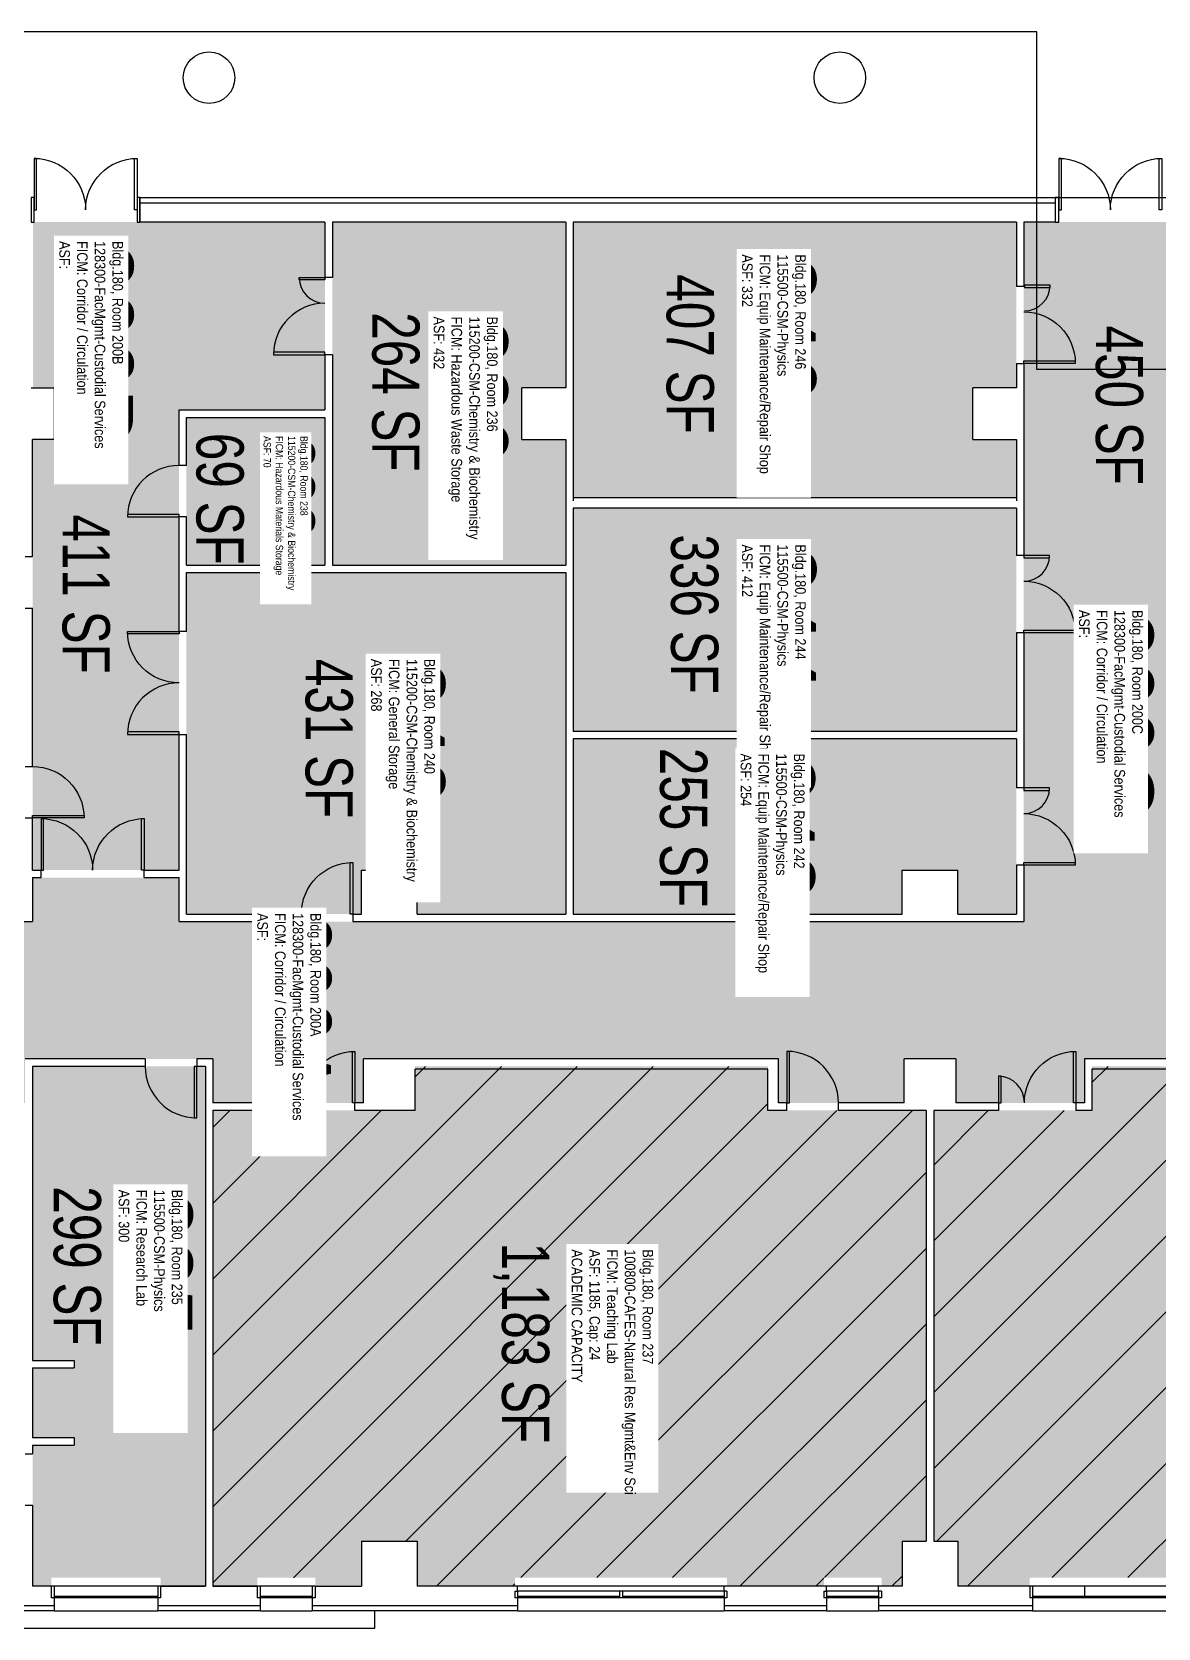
# Model space of a CAD drawing. Header units: inches. Extents: x 69211883 to 69217631, y 27675792 to 27679139.
# Drawn here: x 69216091 to 69216879, y 27677817 to 27678933 of the extents above; entities that cross this region are included whole.
import ezdxf
from ezdxf.enums import TextEntityAlignment as Align

# ---------------------------------------------------------------- set-up
doc = ezdxf.new("R2010")
doc.units = ezdxf.units.IN
doc.header["$LTSCALE"] = 0.25
doc.header["$MEASUREMENT"] = 0
doc.layers.get('0').update_dxf_attribs({"linetype": 'CONTINUOUS'})
for name, color, linetype in [('A-DOOR', 2, 'CONTINUOUS'), ('A-FLOR', 3, 'CONTINUOUS'), ('A-GLAZ', 1, 'CONTINUOUS'), ('A-IDEN-RNUM', 7, 'CONTINUOUS'), ('A-IDEN-SNUM', 4, 'CONTINUOUS'), ('A-IDEN-VNUM', 4, 'CONTINUOUS'), ('A-WALL', 5, 'CONTINUOUS'), ('AREA-TEXT', 3, 'CONTINUOUS'), ('Rooms-Capacity', 4, 'CONTINUOUS'), ('Rooms-Category-Color', 7, 'CONTINUOUS'), ('Rooms-College-Color', 7, 'CONTINUOUS'), ('Rooms-Department-Color', 7, 'CONTINUOUS'), ('Rooms-Division-Color', 7, 'CONTINUOUS'), ('Rooms-Information', 7, 'CONTINUOUS')]:
    doc.layers.add(name, color=color, linetype=linetype)
doc.styles.add('CP_AREA', font='arial.ttf', dxfattribs={"height": 15})
doc.styles.add('CP_ROOMSNUMBER', font='arial.ttf', dxfattribs={"height": 1})
doc.styles.add('CP_ROOMVNUMBER', font='arial.ttf', dxfattribs={"width": 0.85, "height": 0.075})
pattern_1 = [(45, (0, 0), (-26.516504294, 26.516504294), [])]

# ---------------------------------------------------------------- blocks, each defined once
blk = doc.blocks.new('Z08D36')
at = {"linetype": 'Continuous', "lineweight": -3}
blk.add_lwpolyline([(-18, 0), (-16.25, 0), (-16.25, 36), (-18, 36)], close=True, dxfattribs=at)
blk.add_arc((-18, 0), 36, 0, 90)
blk = doc.blocks.new('Z08DD72')
at = {"linetype": 'Continuous', "lineweight": -3}
for points in [[(-36, 0), (-34.25, 0), (-34.25, 36), (-36, 36)], [(36, 0), (34.25, 0), (34.25, 36), (36, 36)]]:
    blk.add_lwpolyline(points, close=True, dxfattribs=at)
for centre, start, end in [((-36, 0), 0, 90), ((36, 0), 90, 180)]:
    blk.add_arc(centre, 36, start, end)

msp = doc.modelspace()

# ---------------------------------------------------------------- hatches: boundary and pattern name
at = {"layer": 'Rooms-Capacity'}
h = msp.add_hatch(dxfattribs=at)
h.set_pattern_fill('ANSI31', color=256, scale=300, style=0)
h.set_pattern_definition(pattern_1)
h.paths.add_polyline_path([(69216429, 27677846.4), (69216360.7, 27677846.4), (69216360.7, 27677877.9), (69216321.7, 27677877.9), (69216321.7, 27677846.4), (69216289.4, 27677846.4), (69216289.4, 27677852.3), (69216249, 27677852.3), (69216249, 27677846.4), (69216217.8, 27677846.4), (69216217.8, 27678179), (69216359.2, 27678179), (69216359.2, 27678209.8), (69216605.9, 27678209.8), (69216605.9, 27678179), (69216716.6, 27678179), (69216716.6, 27677877.9), (69216699.7, 27677877.9), (69216699.7, 27677846.4), (69216685.4, 27677846.4), (69216685.4, 27677852.4), (69216645, 27677852.4), (69216645, 27677846.4), (69216577.4, 27677846.4), (69216577.4, 27677852.4), (69216429, 27677852.4)])
h = msp.add_hatch(dxfattribs=at)
h.set_pattern_fill('ANSI31', color=256, scale=300, style=0)
h.set_pattern_definition(pattern_1)
h.paths.add_polyline_path([(69217079.4, 27677852.4), (69217079.4, 27677877.9), (69217115.2, 27677877.9), (69217115.2, 27677846.4), (69217220.6, 27677846.4), (69217220.6, 27678179), (69217079.2, 27678179), (69217079.2, 27678209.8), (69216832.4, 27678209.8), (69216832.4, 27678179), (69216721.8, 27678179), (69216721.8, 27677877.9), (69216738.7, 27677877.9), (69216738.7, 27677846.4), (69216789, 27677846.4), (69216789, 27677852.4), (69216937.4, 27677852.4), (69216937.4, 27677846.4), (69217005, 27677846.4), (69217005, 27677852.4)])
at = {"layer": 'Rooms-Category-Color', "true_color": 0xadadad}
for points in [[(69216092.2, 27678800.1), (69216092.2, 27678684.1), (69216107.2, 27678684.1), (69216107.2, 27678648.1), (69216091.8, 27678648.1), (69216091.8, 27678347), (69216194.2, 27678347), (69216194.2, 27678668.8), (69216296.2, 27678668.8), (69216296.2, 27678800.1)], [(69216784.8, 27678311), (69216784.8, 27678800.1), (69216935.9, 27678800.1), (69216935.9, 27678684.1), (69216905.6, 27678684.1), (69216905.6, 27678533), (69216935.9, 27678533), (69216935.9, 27678459.3), (69216905.6, 27678459.3), (69216905.6, 27678311)], [(69217598.6, 27678311), (69217407.6, 27678311), (69217407.6, 27678341.8), (69217288.8, 27678341.8), (69217288.8, 27678311), (69216194.2, 27678311), (69216194.2, 27678341.8), (69216091.8, 27678341.8), (69216091.8, 27678311), (69215567.2, 27678311), (69215567.2, 27678341.8), (69215477.2, 27678341.8), (69215477.2, 27678311), (69215460.1, 27678311), (69215460.1, 27678215), (69215603.2, 27678215), (69215603.2, 27678184.3), (69215693.2, 27678184.3), (69215693.2, 27678215), (69215983.2, 27678215), (69215983.2, 27678184.3), (69216086.6, 27678184.3), (69216086.6, 27678215), (69216217.8, 27678215), (69216217.8, 27678184.3), (69216323.2, 27678184.3), (69216323.2, 27678215), (69216613.2, 27678215), (69216613.2, 27678184.3), (69216701.2, 27678184.3), (69216701.2, 27678215), (69216737.2, 27678215), (69216737.2, 27678184.3), (69216827.2, 27678184.3), (69216827.2, 27678215), (69217115.2, 27678215), (69217115.2, 27678184.3), (69217327.8, 27678184.3), (69217327.8, 27678215), (69217495.2, 27678215), (69217495.2, 27678184.3), (69217571.2, 27678184.3), (69217571.2, 27678215), (69217598.6, 27678215)]]:
    msp.add_hatch(color=253, dxfattribs=at).paths.add_polyline_path(points)
at = {"layer": 'Rooms-Category-Color', "true_color": 0xe3c5e1}
for points in [[(69216464.6, 27678648.1), (69216433.8, 27678648.1), (69216433.8, 27678684.1), (69216464.6, 27678684.1), (69216464.6, 27678800.1), (69216301.4, 27678800.1), (69216301.4, 27678560.3), (69216464.6, 27678560.3), (69216464.6, 27678648.1)], [(69216779.6, 27678800.1), (69216469.8, 27678800.1), (69216469.8, 27678607.3), (69216779.6, 27678607.3), (69216779.6, 27678648.1), (69216749.2, 27678648.1), (69216749.2, 27678684.1), (69216779.6, 27678684.1)], [(69216199.4, 27678663.5), (69216199.4, 27678560.3), (69216296.2, 27678560.3), (69216296.2, 27678663.5)], [(69216779.6, 27678600), (69216469.8, 27678600), (69216469.8, 27678444), (69216779.6, 27678444)], [(69216199.4, 27678555), (69216199.4, 27678316.3), (69216321.7, 27678316.3), (69216321.7, 27678347), (69216360.7, 27678347), (69216360.7, 27678316.3), (69216464.6, 27678316.3), (69216464.6, 27678555)], [(69216779.6, 27678438.8), (69216469.8, 27678438.8), (69216469.8, 27678316.3), (69216699.7, 27678316.3), (69216699.7, 27678347), (69216738.7, 27678347), (69216738.7, 27678316.3), (69216779.6, 27678316.3)]]:
    msp.add_hatch(color=254, dxfattribs=at).paths.add_polyline_path(points)
at = {"layer": 'Rooms-Category-Color', "true_color": 0xe3f498}
for points in [[(69216181.4, 27677846.4), (69216212.6, 27677846.4), (69216212.6, 27678209.8), (69216091.8, 27678209.8), (69216091.8, 27678004.3), (69216120.8, 27678004.3), (69216120.8, 27677999), (69216091.8, 27677999), (69216091.8, 27677950.3), (69216120.8, 27677950.3), (69216120.8, 27677945), (69216091.8, 27677945), (69216091.8, 27677846.4), (69216105, 27677846.4), (69216105, 27677852.4), (69216181.4, 27677852.4)], [(69216429, 27677846.4), (69216360.7, 27677846.4), (69216360.7, 27677877.9), (69216321.7, 27677877.9), (69216321.7, 27677846.4), (69216289.4, 27677846.4), (69216289.4, 27677852.3), (69216249, 27677852.3), (69216249, 27677846.4), (69216217.8, 27677846.4), (69216217.8, 27678179), (69216359.2, 27678179), (69216359.2, 27678209.8), (69216605.9, 27678209.8), (69216605.9, 27678179), (69216716.6, 27678179), (69216716.6, 27677877.9), (69216699.7, 27677877.9), (69216699.7, 27677846.4), (69216685.4, 27677846.4), (69216685.4, 27677852.4), (69216645, 27677852.4), (69216645, 27677846.4), (69216577.4, 27677846.4), (69216577.4, 27677852.4), (69216429, 27677852.4)], [(69217079.4, 27677852.4), (69217079.4, 27677877.9), (69217115.2, 27677877.9), (69217115.2, 27677846.4), (69217220.6, 27677846.4), (69217220.6, 27678179), (69217079.2, 27678179), (69217079.2, 27678209.8), (69216832.4, 27678209.8), (69216832.4, 27678179), (69216721.8, 27678179), (69216721.8, 27677877.9), (69216738.7, 27677877.9), (69216738.7, 27677846.4), (69216789, 27677846.4), (69216789, 27677852.4), (69216937.4, 27677852.4), (69216937.4, 27677846.4), (69217005, 27677846.4), (69217005, 27677852.4)]]:
    msp.add_hatch(color=61, dxfattribs=at).paths.add_polyline_path(points)
at = {"layer": 'Rooms-College-Color', "true_color": 0xadadad}
for points in [[(69216092.2, 27678800.1), (69216092.2, 27678684.1), (69216107.2, 27678684.1), (69216107.2, 27678648.1), (69216091.8, 27678648.1), (69216091.8, 27678347), (69216194.2, 27678347), (69216194.2, 27678668.8), (69216296.2, 27678668.8), (69216296.2, 27678800.1)], [(69216784.8, 27678311), (69216784.8, 27678800.1), (69216935.9, 27678800.1), (69216935.9, 27678684.1), (69216905.6, 27678684.1), (69216905.6, 27678533), (69216935.9, 27678533), (69216935.9, 27678459.3), (69216905.6, 27678459.3), (69216905.6, 27678311)], [(69217598.6, 27678311), (69217407.6, 27678311), (69217407.6, 27678341.8), (69217288.8, 27678341.8), (69217288.8, 27678311), (69216194.2, 27678311), (69216194.2, 27678341.8), (69216091.8, 27678341.8), (69216091.8, 27678311), (69215567.2, 27678311), (69215567.2, 27678341.8), (69215477.2, 27678341.8), (69215477.2, 27678311), (69215460.1, 27678311), (69215460.1, 27678215), (69215603.2, 27678215), (69215603.2, 27678184.3), (69215693.2, 27678184.3), (69215693.2, 27678215), (69215983.2, 27678215), (69215983.2, 27678184.3), (69216086.6, 27678184.3), (69216086.6, 27678215), (69216217.8, 27678215), (69216217.8, 27678184.3), (69216323.2, 27678184.3), (69216323.2, 27678215), (69216613.2, 27678215), (69216613.2, 27678184.3), (69216701.2, 27678184.3), (69216701.2, 27678215), (69216737.2, 27678215), (69216737.2, 27678184.3), (69216827.2, 27678184.3), (69216827.2, 27678215), (69217115.2, 27678215), (69217115.2, 27678184.3), (69217327.8, 27678184.3), (69217327.8, 27678215), (69217495.2, 27678215), (69217495.2, 27678184.3), (69217571.2, 27678184.3), (69217571.2, 27678215), (69217598.6, 27678215)]]:
    msp.add_hatch(color=253, dxfattribs=at).paths.add_polyline_path(points)
at = {"layer": 'Rooms-College-Color', "true_color": 0xffe090}
for points in [[(69216464.6, 27678648.1), (69216433.8, 27678648.1), (69216433.8, 27678684.1), (69216464.6, 27678684.1), (69216464.6, 27678800.1), (69216301.4, 27678800.1), (69216301.4, 27678560.3), (69216464.6, 27678560.3), (69216464.6, 27678648.1)], [(69216779.6, 27678800.1), (69216469.8, 27678800.1), (69216469.8, 27678607.3), (69216779.6, 27678607.3), (69216779.6, 27678648.1), (69216749.2, 27678648.1), (69216749.2, 27678684.1), (69216779.6, 27678684.1)], [(69216199.4, 27678663.5), (69216199.4, 27678560.3), (69216296.2, 27678560.3), (69216296.2, 27678663.5)], [(69216779.6, 27678600), (69216469.8, 27678600), (69216469.8, 27678444), (69216779.6, 27678444)], [(69216199.4, 27678555), (69216199.4, 27678316.3), (69216321.7, 27678316.3), (69216321.7, 27678347), (69216360.7, 27678347), (69216360.7, 27678316.3), (69216464.6, 27678316.3), (69216464.6, 27678555)], [(69216779.6, 27678438.8), (69216469.8, 27678438.8), (69216469.8, 27678316.3), (69216699.7, 27678316.3), (69216699.7, 27678347), (69216738.7, 27678347), (69216738.7, 27678316.3), (69216779.6, 27678316.3)], [(69216181.4, 27677846.4), (69216212.6, 27677846.4), (69216212.6, 27678209.8), (69216091.8, 27678209.8), (69216091.8, 27678004.3), (69216120.8, 27678004.3), (69216120.8, 27677999), (69216091.8, 27677999), (69216091.8, 27677950.3), (69216120.8, 27677950.3), (69216120.8, 27677945), (69216091.8, 27677945), (69216091.8, 27677846.4), (69216105, 27677846.4), (69216105, 27677852.4), (69216181.4, 27677852.4)]]:
    msp.add_hatch(color=41, dxfattribs=at).paths.add_polyline_path(points)
at = {"layer": 'Rooms-College-Color', "true_color": 0xe3c5e1}
for points in [[(69216429, 27677846.4), (69216360.7, 27677846.4), (69216360.7, 27677877.9), (69216321.7, 27677877.9), (69216321.7, 27677846.4), (69216289.4, 27677846.4), (69216289.4, 27677852.3), (69216249, 27677852.3), (69216249, 27677846.4), (69216217.8, 27677846.4), (69216217.8, 27678179), (69216359.2, 27678179), (69216359.2, 27678209.8), (69216605.9, 27678209.8), (69216605.9, 27678179), (69216716.6, 27678179), (69216716.6, 27677877.9), (69216699.7, 27677877.9), (69216699.7, 27677846.4), (69216685.4, 27677846.4), (69216685.4, 27677852.4), (69216645, 27677852.4), (69216645, 27677846.4), (69216577.4, 27677846.4), (69216577.4, 27677852.4), (69216429, 27677852.4)], [(69217079.4, 27677852.4), (69217079.4, 27677877.9), (69217115.2, 27677877.9), (69217115.2, 27677846.4), (69217220.6, 27677846.4), (69217220.6, 27678179), (69217079.2, 27678179), (69217079.2, 27678209.8), (69216832.4, 27678209.8), (69216832.4, 27678179), (69216721.8, 27678179), (69216721.8, 27677877.9), (69216738.7, 27677877.9), (69216738.7, 27677846.4), (69216789, 27677846.4), (69216789, 27677852.4), (69216937.4, 27677852.4), (69216937.4, 27677846.4), (69217005, 27677846.4), (69217005, 27677852.4)]]:
    msp.add_hatch(color=254, dxfattribs=at).paths.add_polyline_path(points)
at = {"layer": 'Rooms-Department-Color', "true_color": 0xacacac}
for points in [[(69216092.2, 27678800.1), (69216092.2, 27678684.1), (69216107.2, 27678684.1), (69216107.2, 27678648.1), (69216091.8, 27678648.1), (69216091.8, 27678347), (69216194.2, 27678347), (69216194.2, 27678668.8), (69216296.2, 27678668.8), (69216296.2, 27678800.1)], [(69216784.8, 27678311), (69216784.8, 27678800.1), (69216935.9, 27678800.1), (69216935.9, 27678684.1), (69216905.6, 27678684.1), (69216905.6, 27678533), (69216935.9, 27678533), (69216935.9, 27678459.3), (69216905.6, 27678459.3), (69216905.6, 27678311)], [(69217598.6, 27678311), (69217407.6, 27678311), (69217407.6, 27678341.8), (69217288.8, 27678341.8), (69217288.8, 27678311), (69216194.2, 27678311), (69216194.2, 27678341.8), (69216091.8, 27678341.8), (69216091.8, 27678311), (69215567.2, 27678311), (69215567.2, 27678341.8), (69215477.2, 27678341.8), (69215477.2, 27678311), (69215460.1, 27678311), (69215460.1, 27678215), (69215603.2, 27678215), (69215603.2, 27678184.3), (69215693.2, 27678184.3), (69215693.2, 27678215), (69215983.2, 27678215), (69215983.2, 27678184.3), (69216086.6, 27678184.3), (69216086.6, 27678215), (69216217.8, 27678215), (69216217.8, 27678184.3), (69216323.2, 27678184.3), (69216323.2, 27678215), (69216613.2, 27678215), (69216613.2, 27678184.3), (69216701.2, 27678184.3), (69216701.2, 27678215), (69216737.2, 27678215), (69216737.2, 27678184.3), (69216827.2, 27678184.3), (69216827.2, 27678215), (69217115.2, 27678215), (69217115.2, 27678184.3), (69217327.8, 27678184.3), (69217327.8, 27678215), (69217495.2, 27678215), (69217495.2, 27678184.3), (69217571.2, 27678184.3), (69217571.2, 27678215), (69217598.6, 27678215)]]:
    msp.add_hatch(color=253, dxfattribs=at).paths.add_polyline_path(points)
at = {"layer": 'Rooms-Department-Color', "true_color": 0xffe090}
for points in [[(69216464.6, 27678648.1), (69216433.8, 27678648.1), (69216433.8, 27678684.1), (69216464.6, 27678684.1), (69216464.6, 27678800.1), (69216301.4, 27678800.1), (69216301.4, 27678560.3), (69216464.6, 27678560.3), (69216464.6, 27678648.1)], [(69216779.6, 27678800.1), (69216469.8, 27678800.1), (69216469.8, 27678607.3), (69216779.6, 27678607.3), (69216779.6, 27678648.1), (69216749.2, 27678648.1), (69216749.2, 27678684.1), (69216779.6, 27678684.1)], [(69216199.4, 27678663.5), (69216199.4, 27678560.3), (69216296.2, 27678560.3), (69216296.2, 27678663.5)], [(69216779.6, 27678600), (69216469.8, 27678600), (69216469.8, 27678444), (69216779.6, 27678444)], [(69216199.4, 27678555), (69216199.4, 27678316.3), (69216321.7, 27678316.3), (69216321.7, 27678347), (69216360.7, 27678347), (69216360.7, 27678316.3), (69216464.6, 27678316.3), (69216464.6, 27678555)], [(69216779.6, 27678438.8), (69216469.8, 27678438.8), (69216469.8, 27678316.3), (69216699.7, 27678316.3), (69216699.7, 27678347), (69216738.7, 27678347), (69216738.7, 27678316.3), (69216779.6, 27678316.3)], [(69216181.4, 27677846.4), (69216212.6, 27677846.4), (69216212.6, 27678209.8), (69216091.8, 27678209.8), (69216091.8, 27678004.3), (69216120.8, 27678004.3), (69216120.8, 27677999), (69216091.8, 27677999), (69216091.8, 27677950.3), (69216120.8, 27677950.3), (69216120.8, 27677945), (69216091.8, 27677945), (69216091.8, 27677846.4), (69216105, 27677846.4), (69216105, 27677852.4), (69216181.4, 27677852.4)]]:
    msp.add_hatch(color=41, dxfattribs=at).paths.add_polyline_path(points)
at = {"layer": 'Rooms-Department-Color', "true_color": 0xe3c5e1}
for points in [[(69216429, 27677846.4), (69216360.7, 27677846.4), (69216360.7, 27677877.9), (69216321.7, 27677877.9), (69216321.7, 27677846.4), (69216289.4, 27677846.4), (69216289.4, 27677852.3), (69216249, 27677852.3), (69216249, 27677846.4), (69216217.8, 27677846.4), (69216217.8, 27678179), (69216359.2, 27678179), (69216359.2, 27678209.8), (69216605.9, 27678209.8), (69216605.9, 27678179), (69216716.6, 27678179), (69216716.6, 27677877.9), (69216699.7, 27677877.9), (69216699.7, 27677846.4), (69216685.4, 27677846.4), (69216685.4, 27677852.4), (69216645, 27677852.4), (69216645, 27677846.4), (69216577.4, 27677846.4), (69216577.4, 27677852.4), (69216429, 27677852.4)], [(69217079.4, 27677852.4), (69217079.4, 27677877.9), (69217115.2, 27677877.9), (69217115.2, 27677846.4), (69217220.6, 27677846.4), (69217220.6, 27678179), (69217079.2, 27678179), (69217079.2, 27678209.8), (69216832.4, 27678209.8), (69216832.4, 27678179), (69216721.8, 27678179), (69216721.8, 27677877.9), (69216738.7, 27677877.9), (69216738.7, 27677846.4), (69216789, 27677846.4), (69216789, 27677852.4), (69216937.4, 27677852.4), (69216937.4, 27677846.4), (69217005, 27677846.4), (69217005, 27677852.4)]]:
    msp.add_hatch(color=254, dxfattribs=at).paths.add_polyline_path(points)
at = {"layer": 'Rooms-Division-Color', "true_color": 0xadadad}
for points in [[(69216092.2, 27678800.1), (69216092.2, 27678684.1), (69216107.2, 27678684.1), (69216107.2, 27678648.1), (69216091.8, 27678648.1), (69216091.8, 27678347), (69216194.2, 27678347), (69216194.2, 27678668.8), (69216296.2, 27678668.8), (69216296.2, 27678800.1)], [(69216784.8, 27678311), (69216784.8, 27678800.1), (69216935.9, 27678800.1), (69216935.9, 27678684.1), (69216905.6, 27678684.1), (69216905.6, 27678533), (69216935.9, 27678533), (69216935.9, 27678459.3), (69216905.6, 27678459.3), (69216905.6, 27678311)], [(69217598.6, 27678311), (69217407.6, 27678311), (69217407.6, 27678341.8), (69217288.8, 27678341.8), (69217288.8, 27678311), (69216194.2, 27678311), (69216194.2, 27678341.8), (69216091.8, 27678341.8), (69216091.8, 27678311), (69215567.2, 27678311), (69215567.2, 27678341.8), (69215477.2, 27678341.8), (69215477.2, 27678311), (69215460.1, 27678311), (69215460.1, 27678215), (69215603.2, 27678215), (69215603.2, 27678184.3), (69215693.2, 27678184.3), (69215693.2, 27678215), (69215983.2, 27678215), (69215983.2, 27678184.3), (69216086.6, 27678184.3), (69216086.6, 27678215), (69216217.8, 27678215), (69216217.8, 27678184.3), (69216323.2, 27678184.3), (69216323.2, 27678215), (69216613.2, 27678215), (69216613.2, 27678184.3), (69216701.2, 27678184.3), (69216701.2, 27678215), (69216737.2, 27678215), (69216737.2, 27678184.3), (69216827.2, 27678184.3), (69216827.2, 27678215), (69217115.2, 27678215), (69217115.2, 27678184.3), (69217327.8, 27678184.3), (69217327.8, 27678215), (69217495.2, 27678215), (69217495.2, 27678184.3), (69217571.2, 27678184.3), (69217571.2, 27678215), (69217598.6, 27678215)]]:
    msp.add_hatch(color=253, dxfattribs=at).paths.add_polyline_path(points)
at = {"layer": 'Rooms-Division-Color', "true_color": 0xffe090}
for points in [[(69216464.6, 27678648.1), (69216433.8, 27678648.1), (69216433.8, 27678684.1), (69216464.6, 27678684.1), (69216464.6, 27678800.1), (69216301.4, 27678800.1), (69216301.4, 27678560.3), (69216464.6, 27678560.3), (69216464.6, 27678648.1)], [(69216779.6, 27678800.1), (69216469.8, 27678800.1), (69216469.8, 27678607.3), (69216779.6, 27678607.3), (69216779.6, 27678648.1), (69216749.2, 27678648.1), (69216749.2, 27678684.1), (69216779.6, 27678684.1)], [(69216199.4, 27678663.5), (69216199.4, 27678560.3), (69216296.2, 27678560.3), (69216296.2, 27678663.5)], [(69216779.6, 27678600), (69216469.8, 27678600), (69216469.8, 27678444), (69216779.6, 27678444)], [(69216199.4, 27678555), (69216199.4, 27678316.3), (69216321.7, 27678316.3), (69216321.7, 27678347), (69216360.7, 27678347), (69216360.7, 27678316.3), (69216464.6, 27678316.3), (69216464.6, 27678555)], [(69216779.6, 27678438.8), (69216469.8, 27678438.8), (69216469.8, 27678316.3), (69216699.7, 27678316.3), (69216699.7, 27678347), (69216738.7, 27678347), (69216738.7, 27678316.3), (69216779.6, 27678316.3)], [(69216181.4, 27677846.4), (69216212.6, 27677846.4), (69216212.6, 27678209.8), (69216091.8, 27678209.8), (69216091.8, 27678004.3), (69216120.8, 27678004.3), (69216120.8, 27677999), (69216091.8, 27677999), (69216091.8, 27677950.3), (69216120.8, 27677950.3), (69216120.8, 27677945), (69216091.8, 27677945), (69216091.8, 27677846.4), (69216105, 27677846.4), (69216105, 27677852.4), (69216181.4, 27677852.4)]]:
    msp.add_hatch(color=41, dxfattribs=at).paths.add_polyline_path(points)
at = {"layer": 'Rooms-Division-Color', "true_color": 0xe3c5e1}
for points in [[(69216429, 27677846.4), (69216360.7, 27677846.4), (69216360.7, 27677877.9), (69216321.7, 27677877.9), (69216321.7, 27677846.4), (69216289.4, 27677846.4), (69216289.4, 27677852.3), (69216249, 27677852.3), (69216249, 27677846.4), (69216217.8, 27677846.4), (69216217.8, 27678179), (69216359.2, 27678179), (69216359.2, 27678209.8), (69216605.9, 27678209.8), (69216605.9, 27678179), (69216716.6, 27678179), (69216716.6, 27677877.9), (69216699.7, 27677877.9), (69216699.7, 27677846.4), (69216685.4, 27677846.4), (69216685.4, 27677852.4), (69216645, 27677852.4), (69216645, 27677846.4), (69216577.4, 27677846.4), (69216577.4, 27677852.4), (69216429, 27677852.4)], [(69217079.4, 27677852.4), (69217079.4, 27677877.9), (69217115.2, 27677877.9), (69217115.2, 27677846.4), (69217220.6, 27677846.4), (69217220.6, 27678179), (69217079.2, 27678179), (69217079.2, 27678209.8), (69216832.4, 27678209.8), (69216832.4, 27678179), (69216721.8, 27678179), (69216721.8, 27677877.9), (69216738.7, 27677877.9), (69216738.7, 27677846.4), (69216789, 27677846.4), (69216789, 27677852.4), (69216937.4, 27677852.4), (69216937.4, 27677846.4), (69217005, 27677846.4), (69217005, 27677852.4)]]:
    msp.add_hatch(color=254, dxfattribs=at).paths.add_polyline_path(points)

# ---------------------------------------------------------------- linework, layer by layer
at = {"layer": 'A-DOOR'}
for points in [[(69216090.9, 27678800.1), (69216092.9, 27678800.1), (69216092.9, 27678817.2), (69216090.9, 27678817.2)], [(69216164.9, 27678800.1), (69216166.9, 27678800.1), (69216166.9, 27678817.2), (69216164.9, 27678817.2)], [(69216806.8, 27678800.1), (69216809.3, 27678800.1), (69216809.3, 27678817.2), (69216806.8, 27678817.2)], [(69216296.2, 27678761.3), (69216296.2, 27678759.6), (69216278.2, 27678759.6), (69216278.2, 27678761.3)], [(69216785.2, 27678756), (69216785.2, 27678754.3), (69216803.2, 27678754.3), (69216803.2, 27678756)], [(69216784.8, 27678567), (69216784.8, 27678565.3), (69216802.8, 27678565.3), (69216802.8, 27678567)], [(69216784.8, 27678404.5), (69216784.8, 27678402.8), (69216802.8, 27678402.8), (69216802.8, 27678404.5)], [(69216263.2, 27678184.3), (69216264.9, 27678184.3), (69216264.9, 27678202.3), (69216263.2, 27678202.3)], [(69216767.2, 27678184.3), (69216768.9, 27678184.3), (69216768.9, 27678203), (69216767.2, 27678203)]]:
    msp.add_lwpolyline(points, close=True, dxfattribs=at)
for centre, radius, start, end in [((69216296.2, 27678761.3), 18, 180, 270), ((69216785.2, 27678756), 18, 270, 0), ((69216784.8, 27678567), 18, 270, 0), ((69216784.8, 27678404.5), 18, 270, 0), ((69216263.2, 27678184.3), 18, 0, 90), ((69216766.5, 27678184.4), 18.7, 359.6685, 87.9933)]:
    msp.add_arc(centre, radius, start, end, dxfattribs=at)
at = {"layer": 'A-FLOR'}
for points in [[(69217613.1, 27678814.6), (69217613, 27678933), (69216896.2, 27678933), (69216896.2, 27678696.9), (69216794, 27678696.9), (69216794, 27678933), (69216077.2, 27678933), (69216077.2, 27678696.9)], [(69215847, 27677829.1), (69215847, 27677817.1), (69216331.2, 27677817.1), (69216331.2, 27677829.1)]]:
    msp.add_lwpolyline(points, dxfattribs=at)
at = {"layer": 'A-GLAZ'}
for p, q in [((69216794, 27678817.2), (69216896.2, 27678817.2)), ((69216181.3, 27677846.4), (69216104.9, 27677846.4)), ((69216106.9, 27677846.4), (69216106.9, 27677838.3)), ((69216179.3, 27677846.4), (69216179.3, 27677838.3)), ((69216289.3, 27677846.4), (69216248.9, 27677846.4)), ((69216250.9, 27677846.4), (69216250.9, 27677838.3)), ((69216287.3, 27677846.4), (69216287.3, 27677838.3)), ((69216575.3, 27677846.4), (69216430.9, 27677846.4)), ((69216575.3, 27677843), (69216430.9, 27677843)), ((69216430.9, 27677843), (69216430.9, 27677838.3)), ((69216502.2, 27677843), (69216502.2, 27677838.3)), ((69216504.2, 27677843), (69216504.2, 27677838.3)), ((69216575.3, 27677843), (69216575.3, 27677838.3)), ((69216683.3, 27677846.4), (69216646.9, 27677846.4)), ((69216646.9, 27677843), (69216646.9, 27677838.3)), ((69216683.3, 27677843), (69216646.9, 27677843)), ((69216683.3, 27677843), (69216683.3, 27677838.3)), ((69216937.3, 27677846.4), (69216788.9, 27677846.4)), ((69216790.9, 27677846.4), (69216790.9, 27677838.3)), ((69216827.3, 27677846.4), (69216827.3, 27677838.3)), ((69216179.3, 27677839.3), (69216106.9, 27677839.3)), ((69216179.3, 27677838.3), (69216106.9, 27677838.3)), ((69216106.9, 27677829.1), (69216179.3, 27677829.1)), ((69216287.3, 27677839.3), (69216250.9, 27677839.3)), ((69216287.3, 27677838.3), (69216250.9, 27677838.3)), ((69216250.9, 27677829.1), (69216287.3, 27677829.1)), ((69216502.2, 27677839.3), (69216430.9, 27677839.3)), ((69216575.3, 27677838.3), (69216430.9, 27677838.3)), ((69216430.9, 27677829.1), (69216575.3, 27677829.1)), ((69216575.3, 27677839.3), (69216504.2, 27677839.3)), ((69216683.3, 27677839.3), (69216646.9, 27677839.3)), ((69216683.3, 27677838.3), (69216646.9, 27677838.3)), ((69216646.9, 27677829.1), (69216683.3, 27677829.1)), ((69216935.3, 27677839.3), (69216790.9, 27677839.3)), ((69216935.3, 27677838.3), (69216790.9, 27677838.3)), ((69216790.9, 27677829.1), (69216935.3, 27677829.1))]:
    msp.add_line(p, q, dxfattribs=at)
at = {"layer": 'A-WALL'}
for p, q in [((69216166.9, 27678817.2), (69216166.9, 27678800.1)), ((69216166.9, 27678817.2), (69216806.8, 27678817.2)), ((69216166.9, 27678813.6), (69216806.8, 27678813.6)), ((69216806.8, 27678817.2), (69216806.8, 27678800.1)), ((69216296.2, 27678800.1), (69216166.9, 27678800.1)), ((69216296.2, 27678800.1), (69216296.2, 27678761.3)), ((69216301.4, 27678800.1), (69216301.4, 27678761.3)), ((69216464.6, 27678800.1), (69216301.4, 27678800.1)), ((69216464.6, 27678800.1), (69216464.6, 27678684.1)), ((69216469.8, 27678800.1), (69216469.8, 27678605.3)), ((69216779.6, 27678800.1), (69216469.8, 27678800.1)), ((69216779.6, 27678800.1), (69216779.6, 27678755.3)), ((69216784.8, 27678800.1), (69216784.8, 27678755.3)), ((69216806.8, 27678800.1), (69216784.8, 27678800.1)), ((69216301.4, 27678761.3), (69216296.2, 27678761.3)), ((69216779.6, 27678755.3), (69216784.8, 27678755.3)), ((69216301.4, 27678707.3), (69216296.2, 27678707.3)), ((69216296.2, 27678707.3), (69216296.2, 27678668.8)), ((69216301.4, 27678707.3), (69216301.4, 27678560.3)), ((69216779.6, 27678701.3), (69216779.6, 27678684.1)), ((69216779.6, 27678701.3), (69216784.8, 27678701.3)), ((69216784.8, 27678701.3), (69216784.8, 27678567)), ((69216090.9, 27678684.1), (69216107.2, 27678684.1)), ((69216107.2, 27678648.1), (69216107.2, 27678684.1)), ((69216464.6, 27678684.1), (69216433.8, 27678684.1)), ((69216433.8, 27678648.1), (69216433.8, 27678684.1)), ((69216749.2, 27678648.1), (69216749.2, 27678684.1)), ((69216779.6, 27678684.1), (69216749.2, 27678684.1)), ((69216194.2, 27678629.9), (69216194.2, 27678668.8)), ((69216194.2, 27678668.8), (69216296.2, 27678668.8)), ((69216199.4, 27678629.9), (69216199.4, 27678663.5)), ((69216199.4, 27678663.5), (69216296.2, 27678663.5)), ((69216296.2, 27678663.5), (69216296.2, 27678560.3)), ((69216091.8, 27678566.2), (69216091.8, 27678648.1)), ((69216107.2, 27678648.1), (69216091.8, 27678648.1)), ((69216433.8, 27678648.1), (69216464.6, 27678648.1)), ((69216464.6, 27678648.1), (69216464.6, 27678560.3)), ((69216749.2, 27678648.1), (69216779.6, 27678648.1)), ((69216779.6, 27678648.1), (69216779.6, 27678605.3)), ((69216199.4, 27678629.9), (69216194.2, 27678629.9)), ((69216779.6, 27678607.3), (69216469.8, 27678607.3)), ((69216779.6, 27678600), (69216469.8, 27678600)), ((69216469.8, 27678600), (69216469.8, 27678444)), ((69216779.6, 27678600), (69216779.6, 27678567)), ((69216199.4, 27678593.9), (69216194.2, 27678593.9)), ((69216194.2, 27678513.9), (69216194.2, 27678593.9)), ((69216199.4, 27678560.3), (69216199.4, 27678593.9)), ((69216086.6, 27678566.2), (69216091.8, 27678566.2)), ((69216784.8, 27678567), (69216779.6, 27678567)), ((69216199.4, 27678560.3), (69216296.2, 27678560.3)), ((69216199.4, 27678513.9), (69216199.4, 27678555)), ((69216199.4, 27678555), (69216464.6, 27678555)), ((69216301.4, 27678560.3), (69216464.6, 27678560.3)), ((69216464.6, 27678555), (69216464.6, 27678316.3)), ((69216086.6, 27678530.2), (69216091.8, 27678530.2)), ((69216091.8, 27678419.5), (69216091.8, 27678530.2)), ((69216199.4, 27678513.9), (69216194.2, 27678513.9)), ((69216784.8, 27678513), (69216779.6, 27678513)), ((69216779.6, 27678513), (69216779.6, 27678444)), ((69216784.8, 27678513), (69216784.8, 27678404.5)), ((69216779.6, 27678444), (69216469.8, 27678444)), ((69216194.2, 27678441.9), (69216199.4, 27678441.9)), ((69216194.2, 27678347), (69216194.2, 27678441.9)), ((69216199.4, 27678316.3), (69216199.4, 27678441.9)), ((69216779.6, 27678438.8), (69216469.8, 27678438.8)), ((69216469.8, 27678438.8), (69216469.8, 27678316.3)), ((69216779.6, 27678438.8), (69216779.6, 27678404.5)), ((69216086.6, 27678419.5), (69216091.8, 27678419.5)), ((69216784.8, 27678404.5), (69216779.6, 27678404.5)), ((69216086.6, 27678383.5), (69216091.8, 27678383.5)), ((69216091.8, 27678347), (69216091.8, 27678383.5)), ((69216091.8, 27678347), (69216097.8, 27678347)), ((69216097.8, 27678341.8), (69216097.8, 27678347)), ((69216169.8, 27678341.8), (69216169.8, 27678347)), ((69216169.8, 27678347), (69216194.2, 27678347)), ((69216321.7, 27678347), (69216360.7, 27678347)), ((69216321.7, 27678316.3), (69216321.7, 27678347)), ((69216360.7, 27678316.3), (69216360.7, 27678347)), ((69216699.7, 27678347), (69216738.7, 27678347)), ((69216699.7, 27678316.3), (69216699.7, 27678347)), ((69216738.7, 27678316.3), (69216738.7, 27678347)), ((69216784.8, 27678350.5), (69216779.6, 27678350.5)), ((69216779.6, 27678350.5), (69216779.6, 27678316.3)), ((69216784.8, 27678350.5), (69216784.8, 27678311)), ((69216091.8, 27678341.8), (69216097.8, 27678341.8)), ((69216091.8, 27678341.8), (69216091.8, 27678311)), ((69216169.8, 27678341.8), (69216194.2, 27678341.8)), ((69216194.2, 27678311), (69216194.2, 27678341.8)), ((69215567.2, 27678311), (69216091.8, 27678311)), ((69216194.2, 27678311), (69216279.7, 27678311)), ((69216199.4, 27678316.3), (69216279.7, 27678316.3)), ((69216279.7, 27678316.3), (69216279.7, 27678311)), ((69216315.7, 27678316.3), (69216315.7, 27678311)), ((69216315.7, 27678316.3), (69216321.7, 27678316.3)), ((69216315.7, 27678311), (69216784.8, 27678311)), ((69216360.7, 27678316.3), (69216464.6, 27678316.3)), ((69216469.8, 27678316.3), (69216699.7, 27678316.3)), ((69216738.7, 27678316.3), (69216779.6, 27678316.3)), ((69216170.6, 27678215), (69216086.6, 27678215)), ((69216091.8, 27678209.8), (69216091.8, 27678004.3)), ((69216170.6, 27678209.8), (69216091.8, 27678209.8)), ((69216170.6, 27678215), (69216170.6, 27678209.8)), ((69216206.6, 27678215), (69216206.6, 27678209.8)), ((69216217.8, 27678215), (69216206.6, 27678215)), ((69216212.6, 27678209.8), (69216206.6, 27678209.8)), ((69216212.6, 27678209.8), (69216212.6, 27677846.4)), ((69216217.8, 27678215), (69216217.8, 27678184.3)), ((69216613.2, 27678215), (69216323.2, 27678215)), ((69216323.2, 27678184.3), (69216323.2, 27678215)), ((69216613.2, 27678184.3), (69216613.2, 27678215)), ((69216737.2, 27678215), (69216701.2, 27678215)), ((69216701.2, 27678184.3), (69216701.2, 27678215)), ((69216737.2, 27678215), (69216737.2, 27678184.3)), ((69216953.9, 27678215), (69216827.2, 27678215)), ((69216827.2, 27678215), (69216827.2, 27678184.3)), ((69216605.9, 27678207.8), (69216359.2, 27678207.8)), ((69216359.2, 27678179), (69216359.2, 27678207.8)), ((69216605.9, 27678179), (69216605.9, 27678207.8)), ((69217079.2, 27678207.8), (69216832.4, 27678207.8)), ((69216832.4, 27678207.8), (69216832.4, 27678179)), ((69216263.2, 27678184.3), (69216217.8, 27678184.3)), ((69216217.8, 27678179), (69216217.8, 27677846.4)), ((69216263.2, 27678179), (69216217.8, 27678179)), ((69216263.2, 27678179), (69216263.2, 27678184.3)), ((69216323.2, 27678184.3), (69216317.2, 27678184.3)), ((69216317.2, 27678179), (69216317.2, 27678184.3)), ((69216359.2, 27678179), (69216317.2, 27678179)), ((69216619.2, 27678179), (69216605.9, 27678179)), ((69216619.2, 27678184.3), (69216613.2, 27678184.3)), ((69216619.2, 27678179), (69216619.2, 27678184.3)), ((69216701.2, 27678184.3), (69216655.2, 27678184.3)), ((69216655.2, 27678179), (69216655.2, 27678184.3)), ((69216716.6, 27678179), (69216655.2, 27678179)), ((69216716.6, 27678179), (69216716.6, 27677877.9)), ((69216721.8, 27678179), (69216721.8, 27677877.9)), ((69216767.2, 27678179), (69216721.8, 27678179)), ((69216767.2, 27678184.3), (69216737.2, 27678184.3)), ((69216767.2, 27678184.3), (69216767.2, 27678179)), ((69216827.2, 27678184.3), (69216821.2, 27678184.3)), ((69216821.2, 27678184.3), (69216821.2, 27678179)), ((69216832.4, 27678179), (69216821.2, 27678179)), ((69216091.8, 27678004.3), (69216120.8, 27678004.3)), ((69216091.8, 27677999), (69216091.8, 27677950.3)), ((69216091.8, 27677999), (69216120.8, 27677999)), ((69216120.8, 27678004.3), (69216120.8, 27677999)), ((69216091.8, 27677950.3), (69216120.8, 27677950.3)), ((69216091.8, 27677945), (69216091.8, 27677939)), ((69216091.8, 27677945), (69216120.8, 27677945)), ((69216120.8, 27677950.3), (69216120.8, 27677945)), ((69216086.6, 27677939), (69216091.8, 27677939)), ((69216086.6, 27677903), (69216091.8, 27677903)), ((69216091.8, 27677903), (69216091.8, 27677846.4)), ((69216321.7, 27677877.9), (69216360.7, 27677877.9)), ((69216321.7, 27677877.9), (69216321.7, 27677846.4)), ((69216360.7, 27677877.9), (69216360.7, 27677846.4)), ((69216699.7, 27677877.9), (69216716.6, 27677877.9)), ((69216699.7, 27677877.9), (69216699.7, 27677846.4)), ((69216721.8, 27677877.9), (69216738.7, 27677877.9)), ((69216738.7, 27677877.9), (69216738.7, 27677846.4)), ((69216104.9, 27677846.4), (69216091.8, 27677846.4)), ((69216104.9, 27677846.4), (69216104.9, 27677838.3)), ((69216212.6, 27677846.4), (69216181.3, 27677846.4)), ((69216181.3, 27677846.4), (69216181.3, 27677838.3)), ((69216181.8, 27677846.4), (69216212.6, 27677846.4)), ((69216217.8, 27677846.4), (69216248.4, 27677846.4)), ((69216248.9, 27677846.4), (69216217.8, 27677846.4)), ((69216248.9, 27677846.4), (69216248.9, 27677838.3)), ((69216289.3, 27677846.4), (69216289.3, 27677838.3)), ((69216289.3, 27677846.4), (69216321.7, 27677846.4)), ((69216430.9, 27677846.4), (69216360.7, 27677846.4)), ((69216428.9, 27677843), (69216428.9, 27677838.3)), ((69216428.9, 27677843), (69216430.9, 27677843)), ((69216430.9, 27677843), (69216430.9, 27677846.4)), ((69216646.9, 27677846.4), (69216575.3, 27677846.4)), ((69216575.3, 27677843), (69216575.3, 27677846.4)), ((69216577.3, 27677843), (69216575.3, 27677843)), ((69216577.3, 27677843), (69216577.3, 27677838.3)), ((69216644.9, 27677843), (69216644.9, 27677838.3)), ((69216644.9, 27677843), (69216646.9, 27677843)), ((69216646.9, 27677843), (69216646.9, 27677846.4)), ((69216699.7, 27677846.4), (69216683.3, 27677846.4)), ((69216683.3, 27677843), (69216683.3, 27677846.4)), ((69216685.3, 27677843), (69216683.3, 27677843)), ((69216685.3, 27677843), (69216685.3, 27677838.3)), ((69216788.9, 27677846.4), (69216738.7, 27677846.4)), ((69216788.9, 27677846.4), (69216788.9, 27677838.3)), ((69216106.9, 27677832.8), (69216071.3, 27677832.8)), ((69216106.9, 27677829.1), (69216071.3, 27677829.1)), ((69216106.9, 27677838.3), (69216104.9, 27677838.3)), ((69216106.9, 27677838.3), (69216106.9, 27677829.1)), ((69216181.3, 27677838.3), (69216179.3, 27677838.3)), ((69216179.3, 27677838.3), (69216179.3, 27677829.1)), ((69216250.9, 27677832.8), (69216179.3, 27677832.8)), ((69216250.9, 27677829.1), (69216179.3, 27677829.1)), ((69216250.9, 27677838.3), (69216248.9, 27677838.3)), ((69216250.9, 27677838.3), (69216250.9, 27677829.1)), ((69216289.3, 27677838.3), (69216287.3, 27677838.3)), ((69216287.3, 27677838.3), (69216287.3, 27677829.1)), ((69216430.9, 27677832.8), (69216287.3, 27677832.8)), ((69216430.9, 27677829.1), (69216287.3, 27677829.1)), ((69216430.9, 27677838.3), (69216428.9, 27677838.3)), ((69216430.9, 27677838.3), (69216430.9, 27677829.1)), ((69216577.3, 27677838.3), (69216575.3, 27677838.3)), ((69216575.3, 27677838.3), (69216575.3, 27677829.1)), ((69216646.9, 27677832.8), (69216575.3, 27677832.8)), ((69216646.9, 27677829.1), (69216575.3, 27677829.1)), ((69216646.9, 27677838.3), (69216644.9, 27677838.3)), ((69216646.9, 27677838.3), (69216646.9, 27677829.1)), ((69216685.3, 27677838.3), (69216683.3, 27677838.3)), ((69216683.3, 27677838.3), (69216683.3, 27677829.1)), ((69216790.9, 27677832.8), (69216683.3, 27677832.8)), ((69216790.9, 27677829.1), (69216683.3, 27677829.1)), ((69216790.9, 27677838.3), (69216788.9, 27677838.3)), ((69216790.9, 27677838.3), (69216790.9, 27677829.1))]:
    msp.add_line(p, q, dxfattribs=at)
for centre in [(69216215.2, 27678901), (69216656.2, 27678901)]:
    msp.add_circle(centre, 18, dxfattribs=at)

# ---------------------------------------------------------------- block references
at = {"layer": 'A-DOOR', "xscale": -1}
for name, p in [('Z08DD72', (69216128.9, 27678808.6)), ('Z08DD72', (69216845.3, 27678808.6)), ('Z08DD72', (69216133.8, 27678347)), ('Z08D36', (69216297.7, 27678316.3)), ('Z08D36', (69216299.2, 27678184.3)), ('Z08D36', (69216803.2, 27678184.3))]:
    msp.add_blockref(name, p, dxfattribs=at)
at = {"layer": 'A-DOOR'}
for p, rotation in [((69216296.2, 27678725.3), 90), ((69216194.2, 27678611.9), 90), ((69216194.2, 27678459.9), 90), ((69216188.6, 27678209.8), 180)]:
    msp.add_blockref('Z08D36', p, dxfattribs=dict(at, rotation=rotation))
at = {"layer": 'A-DOOR', "xscale": -1}
for p, rotation in [((69216784.8, 27678719.3), 270), ((69216784.8, 27678531), 270), ((69216194.2, 27678495.9), 90), ((69216091.8, 27678401.5), 270), ((69216784.8, 27678368.5), 270)]:
    msp.add_blockref('Z08D36', p, dxfattribs=dict(at, rotation=rotation))
at = {"layer": 'A-DOOR'}
msp.add_blockref('Z08D36', (69216637.2, 27678184.3), dxfattribs=at)

# ---------------------------------------------------------------- texts
at = {"layer": 'A-IDEN-RNUM', "style": 'CP_ROOMSNUMBER'}
for s, p in [('0246-00', (69216609.5, 27678723.9)), ('0200-B0', (69216132.2, 27678712.6)), ('0236-00', (69216394, 27678680.4)), ('0238-00', (69216267.1, 27678612.7)), ('0244-00', (69216609.9, 27678521.1)), ('0200-C0', (69216845.4, 27678453)), ('0240-00', (69216350.2, 27678441.1)), ('0242-00', (69216609.1, 27678374.9)), ('0200-A0', (69216291.6, 27678254.8)), ('0235-00', (69216173.6, 27678070)), ('0237-00', (69216490.4, 27678028.3))]:
    msp.add_text(s, height=1, dxfattribs=at).set_placement(p, align=Align.MIDDLE)
at = {"layer": 'A-IDEN-SNUM', "style": 'CP_ROOMSNUMBER'}
for s, p in [('1800024600', (69216609.5, 27678723.9)), ('18000200B0', (69216132.2, 27678712.6)), ('1800023600', (69216394, 27678680.4)), ('1800023800', (69216267.1, 27678612.7)), ('1800024400', (69216609.9, 27678521.1)), ('18000200C0', (69216845.4, 27678453)), ('1800024000', (69216350.2, 27678441.1)), ('1800024200', (69216609.1, 27678374.9)), ('18000200A0', (69216291.6, 27678254.8)), ('1800023500', (69216173.6, 27678070)), ('1800023700', (69216490.4, 27678028.3))]:
    msp.add_text(s, height=1, dxfattribs=at).set_placement(p, align=Align.MIDDLE)
at = {"layer": 'A-IDEN-VNUM', "style": 'CP_ROOMVNUMBER'}
for s, height, width, p in [('200B', 52, 0.85, (69216136.1, 27678714.7)), ('246', 52, 0.85, (69216613.4, 27678726)), ('236', 52, 0.85, (69216397.9, 27678682.5)), ('238', 36, 0.85, (69216271, 27678614.8)), ('244', 52, 0.85, (69216613.8, 27678523.2)), ('200C', 52, 0.85, (69216849.3, 27678455.1)), ('240', 52, 0.85, (69216354, 27678443.2)), ('242', 52, 0.85, (69216612.9, 27678377)), ('200A', 52, 0.75, (69216274.5, 27678253.3)), ('235', 52, 0.85, (69216177.5, 27678072.1)), ('237', 52, 0.85, (69216494.3, 27678030.4))]:
    msp.add_text(s, height=height, rotation=270, dxfattribs=dict(at, width=width)).set_placement(p, align=Align.MIDDLE)
at = {"layer": 'AREA-TEXT', "style": 'CP_AREA', "width": 0.75}
for s, p in [('407 SF', (69216551.6, 27678707.8)), ('264 SF', (69216345.8, 27678681.3)), ('450 SF', (69216851.7, 27678672)), ('69 SF', (69216222.9, 27678606.6)), ('411 SF', (69216129.3, 27678540)), ('336 SF', (69216554.7, 27678526)), ('431 SF', (69216299.2, 27678439)), ('255 SF', (69216547, 27678376.8)), ('299 SF', (69216123.1, 27678070.3)), ('1,183 SF', (69216436.5, 27678016.5))]:
    msp.add_text(s, height=33, rotation=270, dxfattribs=at).set_placement(p, align=Align.MIDDLE_CENTER)

# ---------------------------------------------------------------- next in the draw order: texts
at = {"layer": 'Rooms-Information', "attachment_point": 7, "rotation": 270, "style": 'CP_ROOMVNUMBER', "bg_fill": 3, "box_fill_scale": 1.5, "bg_fill_color": 256, "bg_fill_true_color": 13158600, "bg_fill_transparency": 0}
for s, insert, char_height, width in [('Bldg.180, Room 200B^M^J128300-FacMgmt-Custodial Services^M^JFICM: Corridor / Circulation^M^JASF: ', (69216110.4, 27678786.8), 7.429, 166.4), ('Bldg.180, Room 246^M^J115500-CSM-Physics^M^JFICM: Equip Maintenance/Repair Shop^M^JASF: 332', (69216587.7, 27678777.5), 7.429, 166.4), ('Bldg.180, Room 236^M^J115200-CSM-Chemistry & Biochemistry^M^JFICM: Hazardous Waste Storage^M^JASF: 432', (69216372.2, 27678734), 7.4286, 166.4), ('Bldg.180, Room 238^M^J115200-CSM-Chemistry & Biochemistry^M^JFICM: Hazardous Materials Storage^M^JASF: 70', (69216253.2, 27678650.5), 5.1429, 115.2), ('Bldg.180, Room 244^M^J115500-CSM-Physics^M^JFICM: Equip Maintenance/Repair Shop^M^JASF: 412', (69216587.7, 27678574.7), 7.429, 166.4), ('Bldg.180, Room 200C^M^J128300-FacMgmt-Custodial Services^M^JFICM: Corridor / Circulation^M^JASF: ', (69216823.3, 27678528.9), 7.429, 166.4), ('Bldg.180, Room 240^M^J115200-CSM-Chemistry & Biochemistry^M^JFICM: General Storage^M^JASF: 268', (69216328.4, 27678494.7), 7.429, 166.4), ('Bldg.180, Room 200A^M^J128300-FacMgmt-Custodial Services^M^JFICM: Corridor / Circulation^M^JASF: ', (69216248.8, 27678317), 7.429, 166.4), ('Bldg.180, Room 235^M^J115500-CSM-Physics^M^JFICM: Research Lab^M^JASF: 300', (69216151.9, 27678123.6), 7.429, 166.4), ('Bldg.180, Room 237^M^J100800-CAFES-Natural Res Mgmt&Env Sci^M^JFICM: Teaching Lab^M^JASF: 1185, Cap: 24^M^JACADEMIC CAPACITY', (69216468.6, 27678081.9), 7.4286, 166.4)]:
    msp.add_mtext(s, dxfattribs=dict(at, insert=insert, char_height=char_height, width=width))

# ---------------------------------------------------------------- next in the draw order: texts
at = {"layer": 'Rooms-Information', "insert": (69216586.8, 27678428.5), "char_height": 7.429, "width": 166.4, "attachment_point": 7, "rotation": 270, "style": 'CP_ROOMVNUMBER', "bg_fill": 3, "box_fill_scale": 1.5, "bg_fill_color": 256, "bg_fill_true_color": 13158600, "bg_fill_transparency": 0}
msp.add_mtext('Bldg.180, Room 242^M^J115500-CSM-Physics^M^JFICM: Equip Maintenance/Repair Shop^M^JASF: 254', dxfattribs=at)

doc.saveas('drawing.dxf')
